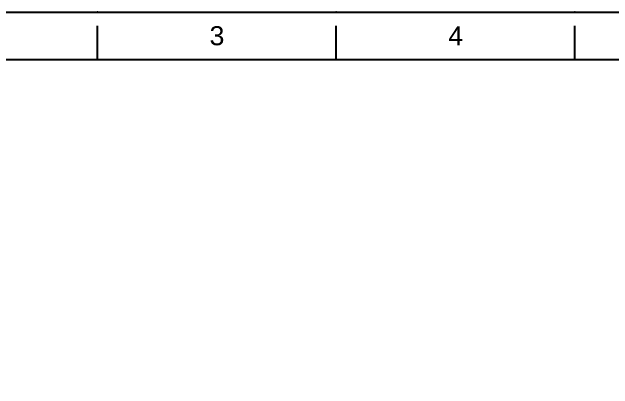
# Model space of a CAD drawing. Header units: millimetres. Extents: x 480 to 1074, y -563 to -143.
# Drawn here: x 610.5 to 788.5, y -254.4 to -142.6 of the extents above; entities that cross this region are included whole.
import ezdxf

# ---------------------------------------------------------------- set-up
doc = ezdxf.new("R2010")
doc.units = ezdxf.units.MM
doc.styles.get("Standard").update_dxf_attribs({"font": 'arial.ttf'})

msp = doc.modelspace()

# ---------------------------------------------------------------- linework, layer by layer
for p, q in [((635.8414, -156.70304), (635.8414, -146.70304)), ((706.54847, -156.70304), (706.54847, -146.70304)), ((777.25554, -156.70304), (777.25554, -146.70304)), ((1060.08383, -156.70304), (494.42726, -156.70304))]:
    msp.add_line(p, q)
msp.add_lwpolyline([(480.28585, -142.56163), (1074.22524, -142.56163), (1074.22524, -562.56163), (480.28585, -562.56163)], close=True)
for p in [(635.8414, -142.56163), (706.54847, -142.56163), (777.25554, -142.56163)]:
    msp.add_point(p)

# ---------------------------------------------------------------- texts
at = {"char_height": 5.65657, "attachment_point": 5}
for s, insert in [('3', (671.19494, -149.63233)), ('4', (741.90201, -149.63233))]:
    msp.add_mtext_dynamic_manual_height_columns(s, width=50, gutter_width=12.5, heights=[0], dxfattribs=dict(at, insert=insert))

doc.saveas('drawing.dxf')
